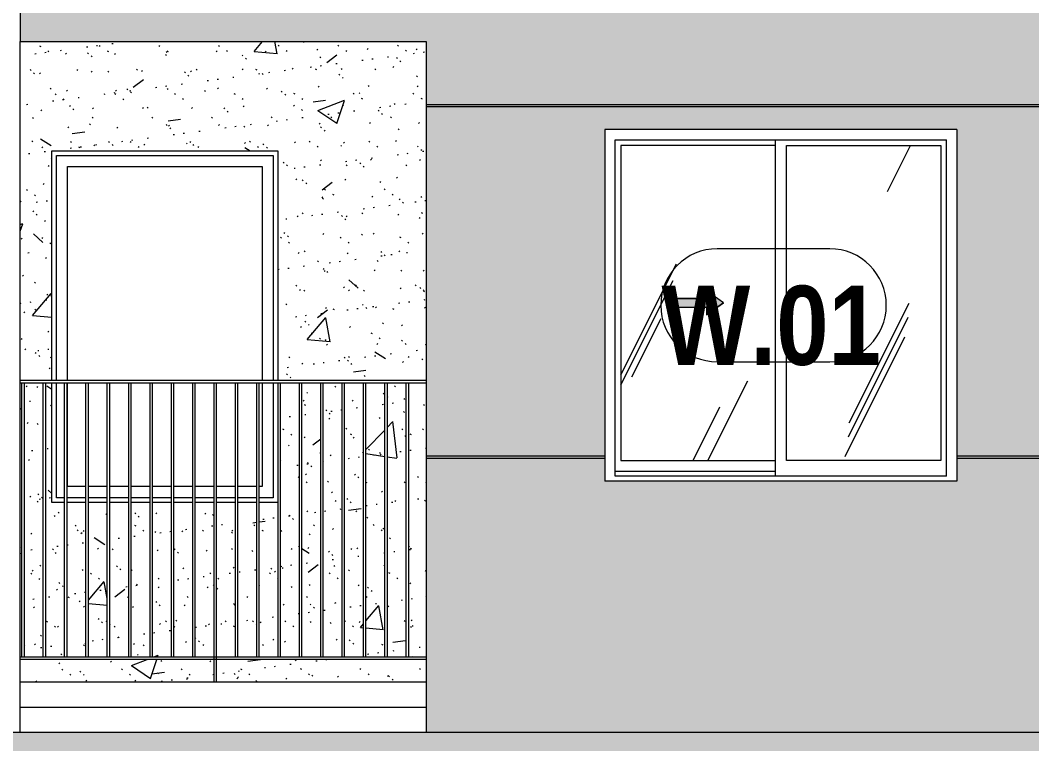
# Model space of a CAD drawing. Header units: millimetres. Extents: x 9199 to 175431, y -4466 to 35300.
# Drawn here: x 111376 to 115401, y 2154 to 5035 of the extents above; entities that cross this region are included whole.
import ezdxf

# ---------------------------------------------------------------- set-up
doc = ezdxf.new("R2010")
doc.units = ezdxf.units.MM
doc.linetypes.add('1 NÉT CALL OUT', pattern=[6, 3, -3])
doc.linetypes.add('Centre', pattern=[31.75, 6.35, -4.7625, 15.875, -4.7625])
for name, color, linetype, lineweight in [('0-2', 250, 'Continuous', 5), ('A-DETL-GENF', 92, 'Continuous', 9), ('A-DETL-GENF-1', 92, '1 NÉT CALL OUT', 9), ('A-FLOR-HRAL-1', 253, 'Continuous', 9), ('A-FLOR-LEVL-2', 51, 'Centre', 9), ('A-GLAZ', 151, 'Continuous', 9), ('A-GLAZ-1', 253, 'Continuous', 9), ('A-GLAZ-2', 7, 'Continuous', 9), ('A-GLAZ-3', 7, '1 NÉT CALL OUT', 9), ('A-GLAZ-IDEN', 152, 'Continuous', 9), ('A-WALL', 113, 'Continuous', 9), ('A-WALL-1', 7, 'Continuous', 9), ('A-WALL-PATT-1', 9, 'Continuous', 9), ('A-WALL-PATT-2', 111, 'Continuous', 5), ('I-WALL-1', 7, 'Continuous', 9), ('S-BEAM-1', 7, 'Continuous', 9), ('S-COLS-1', 7, 'Continuous', 9)]:
    doc.layers.add(name, color=color, linetype=linetype, lineweight=lineweight)
doc.styles.add('Arial_B_1', font='arialbd.ttf', dxfattribs={"width": 0.85, "height": 315})
pattern_1 = [(63.435, (-49765.3, 1304.34), (-0.001, 1524), [532.46, -2875.3]), (63.435, (-51289.3, 1304.34), (-0.001, 1524), [532.46, -2875.3]), (63.435, (-49035.8, 1598.8), (-0.001, 1524), [532.46, -2875.3]), (63.435, (-50559.8, 1598.8), (-0.001, 1524), [532.46, -2875.3]), (63.435, (-49146.2, 1494.84), (-0.001, 1524), [532.46, -2875.3]), (63.435, (-50670.2, 1494.84), (-0.001, 1524), [532.46, -2875.3]), (63.435, (-49258.75, 2090.1), (-0.001, 1524), [258.8, -3148.97]), (63.435, (-50782.75, 2090.1), (-0.001, 1524), [258.8, -3148.97]), (63.435, (-49332.36, 1997.95), (-0.001, 1524), [532.46, -2875.3]), (63.435, (-50856.36, 1997.95), (-0.001, 1524), [532.46, -2875.3]), (63.435, (-49319.4, 2064.1), (-0.001, 1524), [532.46, -2875.3]), (63.435, (-50843.4, 2064.1), (-0.001, 1524), [532.46, -2875.3]), (63.435, (-49934.2, 1773.94), (-0.001, 1524), [532.46, -2875.3]), (63.435, (-51458.2, 1773.94), (-0.001, 1524), [532.46, -2875.3]), (63.435, (-49921.24, 1851.9), (-0.001, 1524), [532.46, -2875.3]), (63.435, (-51445.24, 1851.9), (-0.001, 1524), [532.46, -2875.3]), (63.435, (-49917.74, 1908.1), (-0.001, 1524), [532.46, -2875.3]), (63.435, (-51441.74, 1908.1), (-0.001, 1524), [532.46, -2875.3])]

# ---------------------------------------------------------------- blocks, each defined once
blk = doc.blocks.new('NCV_TKTC_KET CAU_rvt-2-TKCS_MẶT ĐỨNG HƯỚNG TÂY')
at = {"layer": 'S-BEAM-1'}
blk.add_line((-69761.9, 2300), (-68146.9, 2300), dxfattribs=at)
at = {"layer": 'S-COLS-1'}
blk.add_line((-69761.9, 2200), (-69761.9, 4950), dxfattribs=at)
blk = doc.blocks.new('M_Fixed - 900 x 1400-553070-TKCS_MẶT ĐỨNG HƯỚNG TÂY')
at = {"layer": 'A-GLAZ-2'}
for p, q in [((-69617.9, 3600), (-69617.9, 4496)), ((-69617.9, 4496), (-68755.9, 4496)), ((-68755.9, 4496), (-68755.9, 3600)), ((-69573.9, 3600), (-69573.9, 4452)), ((-69573.9, 4452), (-68799.9, 4452)), ((-68799.9, 4452), (-68799.9, 3600)), ((-69617.9, 3134), (-69617.9, 3590)), ((-69573.9, 3178), (-69573.9, 3590)), ((-68799.9, 3590), (-68799.9, 3178)), ((-68755.9, 3590), (-68755.9, 3134)), ((-69500.5, 3178), (-69573.9, 3178)), ((-69415.6, 3178), (-69490.5, 3178)), ((-69330.7, 3178), (-69405.6, 3178)), ((-69245.7, 3178), (-69320.7, 3178)), ((-69160.8, 3178), (-69235.7, 3178)), ((-69075.8, 3178), (-69150.8, 3178)), ((-68990.9, 3178), (-69065.8, 3178)), ((-68906, 3178), (-68980.9, 3178)), ((-68821, 3178), (-68896, 3178)), ((-68799.9, 3178), (-68811, 3178)), ((-69585.5, 3134), (-69617.9, 3134)), ((-69500.5, 3134), (-69575.5, 3134)), ((-69415.6, 3134), (-69490.5, 3134)), ((-69330.7, 3134), (-69405.6, 3134)), ((-69245.7, 3134), (-69320.7, 3134)), ((-69160.8, 3134), (-69235.7, 3134)), ((-69075.8, 3134), (-69150.8, 3134)), ((-68990.9, 3134), (-69065.8, 3134)), ((-68906, 3134), (-68980.9, 3134)), ((-68821, 3134), (-68896, 3134)), ((-68755.9, 3134), (-68811, 3134))]:
    blk.add_line(p, q, dxfattribs=at)
blk = doc.blocks.new('Railing - 10mm-457212-TKCS_MẶT ĐỨNG HƯỚNG TÂY')
at = {"layer": 'A-FLOR-HRAL-1'}
for p, q in [((-68226.4, 2500), (-68226.4, 3590)), ((-68216.4, 2500), (-68216.4, 3590))]:
    blk.add_line(p, q, dxfattribs=at)
blk = doc.blocks.new('Railing - 50 x 10mm-850639-TKCS_MẶT ĐỨNG HƯỚNG TÂY')
at = {"layer": 'A-FLOR-HRAL-1'}
for p, q in [((-68990.9, 2400), (-68990.9, 3590)), ((-68980.9, 3590), (-68990.9, 3590)), ((-68980.9, 2400), (-68980.9, 3590))]:
    blk.add_line(p, q, dxfattribs=at)
blk = doc.blocks.new('Railing - Railing-850823-TKCS_MẶT ĐỨNG HƯỚNG TÂY')
at = {"layer": 'A-FLOR-HRAL-1'}
for p, q in [((-69761.9, 2500), (-68146.9, 2500)), ((-68146.9, 2490), (-69761.9, 2490))]:
    blk.add_line(p, q, dxfattribs=at)
for name, p in [('Railing - 10mm-457212-TKCS_MẶT ĐỨNG HƯỚNG TÂY', (-1528.9, 0)), ('Railing - 10mm-457212-TKCS_MẶT ĐỨNG HƯỚNG TÂY', (-1444, 0)), ('Railing - 10mm-457212-TKCS_MẶT ĐỨNG HƯỚNG TÂY', (-1359, 0)), ('Railing - 10mm-457212-TKCS_MẶT ĐỨNG HƯỚNG TÂY', (-1274.1, 0)), ('Railing - 10mm-457212-TKCS_MẶT ĐỨNG HƯỚNG TÂY', (-1189.2, 0)), ('Railing - 10mm-457212-TKCS_MẶT ĐỨNG HƯỚNG TÂY', (-1104.2, 0)), ('Railing - 10mm-457212-TKCS_MẶT ĐỨNG HƯỚNG TÂY', (-1019.3, 0)), ('Railing - 10mm-457212-TKCS_MẶT ĐỨNG HƯỚNG TÂY', (-934.3, 0)), ('Railing - 10mm-457212-TKCS_MẶT ĐỨNG HƯỚNG TÂY', (-849.4, 0)), ('Railing - 50 x 10mm-850639-TKCS_MẶT ĐỨNG HƯỚNG TÂY', (0, 0)), ('Railing - 10mm-457212-TKCS_MẶT ĐỨNG HƯỚNG TÂY', (-679.5, 0)), ('Railing - 10mm-457212-TKCS_MẶT ĐỨNG HƯỚNG TÂY', (-594.6, 0)), ('Railing - 10mm-457212-TKCS_MẶT ĐỨNG HƯỚNG TÂY', (-509.6, 0)), ('Railing - 10mm-457212-TKCS_MẶT ĐỨNG HƯỚNG TÂY', (-424.7, 0)), ('Railing - 10mm-457212-TKCS_MẶT ĐỨNG HƯỚNG TÂY', (-339.8, 0)), ('Railing - 10mm-457212-TKCS_MẶT ĐỨNG HƯỚNG TÂY', (-254.8, 0)), ('Railing - 10mm-457212-TKCS_MẶT ĐỨNG HƯỚNG TÂY', (-169.9, 0)), ('Railing - 10mm-457212-TKCS_MẶT ĐỨNG HƯỚNG TÂY', (-84.9, 0)), ('Railing - 10mm-457212-TKCS_MẶT ĐỨNG HƯỚNG TÂY', (0, 0))]:
    blk.add_blockref(name, p)
blk = doc.blocks.new('Top Rail Type - Top Rail_Internal_-850824-TKCS_MẶT ĐỨNG HƯỚNG TÂY')
at = {"layer": 'A-FLOR-HRAL-1'}
for p, q in [((-68146.9, 3600), (-69761.9, 3600)), ((-68146.9, 3590), (-69761.9, 3590))]:
    blk.add_line(p, q, dxfattribs=at)
blk = doc.blocks.new('NCV_TKTC_TANG 1_rvt-2-TKCS_MẶT ĐỨNG HƯỚNG TÂY')
at = {"layer": 'A-WALL-PATT-1'}
h = blk.add_hatch(dxfattribs=at)
h.set_pattern_fill('FP_19', color=256, style=0, pattern_type=2)
h.set_pattern_definition([(50, (-51555.6, 1200), (1093.104, -95.634), [114.3, -1257.3]), (355, (-51555.6, 1200), (-211.46, 1146.34), [91.44, -1005.84]), (100.451, (-51464.5, 1192), (881.656, 1050.7), [97.14, -1068.54]), (46.184, (-51555.6, 1504.8), (1626.47, -252.26), [171.45, -1885.95]), (96.636, (-51420, 1483.8), (1424.42, 1484.57), [145.71, -1602.81]), (351.184, (-51555.6, 1504.8), (1424.43, 1484.55), [137.16, -1508.76]), (21, (-51403.2, 1428.6), (909.686, -613.59), [114.3, -1257.3]), (326, (-51403.2, 1428.6), (370.81, 1105.13), [91.44, -1005.84]), (71.451, (-51327.4, 1377.5), (1280.503, 491.53), [97.14, -1068.54]), (37.5, (-51555.58, 1200), (18.531, 507.33), [50.292, -943.356, 50.292, -970.788, -1009.65]), (37.5, (-51555.58, 1200), (18.531, 507.33), [-2014.728, 50.292, -959.358]), (7.5, (-51555.6, 1200), (400.918, 601.084), [50.292, -531.876, 50.292, -920.496, -384.81]), (7.5, (-51555.6, 1200), (400.918, 601.084), [-1552.956, 50.292, -334.518]), (327.5, (-51895.43, 1200), (813.545, -34.374), [50.292, -330.708, 50.292, -1138.428, -1577.34]), (327.5, (-51895.43, 1200), (813.545, -34.374), [-1569.72, 50.29, -1527.05]), (317.5, (-52047.8, 1200), (888.775, 152.56), [50.292, -445.008, 50.292, -739.14, -1120.14]), (317.5, (-52047.8, 1200), (888.775, 152.56), [-1284.73, 50.29, -1069.85])])
h.paths.add_polyline_path([(-68146.9, 2400), (-68146.9, 2490), (-68980.9, 2490), (-68980.9, 2400), (-68186, 2400)])
h.paths.add_polyline_path([(-69761.9, 2400), (-68990.9, 2400), (-68990.9, 2490), (-69761.9, 2490)])
h.paths.add_polyline_path([(-69761.9, 2500), (-69755.4, 2500), (-69755.4, 3590), (-69761.9, 3590), (-69761.9, 3428.4)])
h.paths.add_polyline_path([(-69745.4, 2500), (-69670.4, 2500), (-69670.4, 3590), (-69745.4, 3590), (-69745.4, 2550.5)])
h.paths.add_polyline_path([(-69490.5, 2500), (-69415.6, 2500), (-69415.6, 3115), (-69490.5, 3115)])
h.paths.add_polyline_path([(-69500.5, 2500), (-69500.5, 3115), (-69575.5, 3115), (-69575.5, 2500)])
h.paths.add_polyline_path([(-69585.5, 2500), (-69585.5, 3115), (-69636.9, 3115), (-69636.9, 3590), (-69660.4, 3590), (-69660.4, 2500)])
h.paths.add_polyline_path([(-68146.9, 2500), (-68146.9, 3590), (-68216.4, 3590), (-68216.4, 2500), (-68212.1, 2500)])
h.paths.add_polyline_path([(-69150.8, 2500), (-69075.8, 2500), (-69075.8, 3115), (-69150.8, 3115), (-69150.8, 2762.3)])
h.paths.add_polyline_path([(-69235.7, 2500), (-69160.8, 2500), (-69160.8, 3115), (-69235.7, 3115), (-69235.7, 2689.9)])
h.paths.add_polyline_path([(-69245.7, 2500), (-69245.7, 3115), (-69320.7, 3115), (-69320.7, 2500)])
h.paths.add_polyline_path([(-69065.8, 2500), (-68990.9, 2500), (-68990.9, 3115), (-69065.8, 3115), (-69065.8, 2834.7)])
h.paths.add_polyline_path([(-68980.9, 2500), (-68906, 2500), (-68906, 3115), (-68980.9, 3115), (-68980.9, 2907.1)])
h.paths.add_polyline_path([(-68896, 2500), (-68821, 2500), (-68821, 3115), (-68896, 3115), (-68896, 2979.5)])
h.paths.add_polyline_path([(-68811, 2500), (-68736.1, 2500), (-68736.9, 3115), (-68811, 3115), (-68811, 3051.9)])
h.paths.add_polyline_path([(-68726.1, 2500), (-68651.1, 2500), (-68651.1, 3590), (-68726.1, 3590), (-68726.1, 3099.1)])
h.paths.add_polyline_path([(-68641.1, 2500), (-68566.2, 2500), (-68566.2, 3590), (-68641.1, 3590), (-68641.1, 2974.5)])
h.paths.add_polyline_path([(-68481.3, 2500), (-68481.3, 3590), (-68556.2, 3590), (-68556.2, 2500)])
h.paths.add_polyline_path([(-68471.3, 2500), (-68396.3, 2500), (-68396.3, 3590), (-68471.3, 3590), (-68471.3, 2725.5)])
h.paths.add_polyline_path([(-68386.3, 2500), (-68311.4, 2500), (-68311.4, 3590), (-68386.3, 3590), (-68386.3, 2600.9)])
h.paths.add_polyline_path([(-69330.7, 2500), (-69330.7, 3115), (-69405.6, 3115), (-69405.6, 2500)])
h.paths.add_polyline_path([(-68301.4, 2500), (-68226.4, 2500), (-68226.4, 3590), (-68301.4, 3590), (-68301.4, 2842.9)])
h.paths.add_polyline_path([(-69687.4, 3600), (-69636.9, 3600), (-69636.9, 4515), (-68736.9, 4515), (-68736.9, 3600), (-68146.9, 3600), (-68146.9, 4950), (-69761.9, 4950), (-69761.9, 3600)])
h = blk.add_hatch(dxfattribs=at)
h.set_pattern_fill('FP_20', color=256, style=0, pattern_type=2)
h.set_pattern_definition([(37.5, (-51555.58, 1200), (-4.7995, 146.8239), [5.029, -110.795, 5.029, -124.511, -123.825]), (37.5, (-51555.58, 1200), (-4.7995, 146.8239), [-245.364, 5.029, -118.796]), (7.5, (-51555.58, 1200), (134.8574, 215.0472), [5.029, -57.455, 5.029, -99.365, -40.005]), (7.5, (-51555.58, 1200), (134.8574, 215.0472), [-166.878, 5.029, -34.976]), (327.5, (-51649.3, 1200), (237.2978, 0.4316), [5.029, -33.071, 5.029, -132.131, -179.07]), (327.5, (-51649.3, 1200), (237.2978, 0.4316), [-175.26, 5.029, -174.041]), (317.5, (-51649.3, 1200), (229.067, 66.8792), [5.029, -14.021, 5.029, -84.887, -102.87]), (317.5, (-51649.3, 1200), (229.067, 66.8792), [-108.966, 5.029, -97.841])])
h.paths.add_polyline_path([(-68146.9, 2400), (-68146.9, 2490), (-68980.9, 2490), (-68980.9, 2400), (-68186, 2400)])
h.paths.add_polyline_path([(-69761.9, 2400), (-68990.9, 2400), (-68990.9, 2490), (-69761.9, 2490)])
h.paths.add_polyline_path([(-69761.9, 2500), (-69755.4, 2500), (-69755.4, 3590), (-69761.9, 3590), (-69761.9, 3428.4)])
h.paths.add_polyline_path([(-69745.4, 2500), (-69670.4, 2500), (-69670.4, 3590), (-69745.4, 3590), (-69745.4, 2550.5)])
h.paths.add_polyline_path([(-69490.5, 2500), (-69415.6, 2500), (-69415.6, 3115), (-69490.5, 3115)])
h.paths.add_polyline_path([(-69500.5, 2500), (-69500.5, 3115), (-69575.5, 3115), (-69575.5, 2500)])
h.paths.add_polyline_path([(-69585.5, 2500), (-69585.5, 3115), (-69636.9, 3115), (-69636.9, 3590), (-69660.4, 3590), (-69660.4, 2500)])
h.paths.add_polyline_path([(-68146.9, 2500), (-68146.9, 3590), (-68216.4, 3590), (-68216.4, 2500), (-68212.1, 2500)])
h.paths.add_polyline_path([(-69150.8, 2500), (-69075.8, 2500), (-69075.8, 3115), (-69150.8, 3115), (-69150.8, 2762.3)])
h.paths.add_polyline_path([(-69235.7, 2500), (-69160.8, 2500), (-69160.8, 3115), (-69235.7, 3115), (-69235.7, 2689.9)])
h.paths.add_polyline_path([(-69245.7, 2500), (-69245.7, 3115), (-69320.7, 3115), (-69320.7, 2500)])
h.paths.add_polyline_path([(-69065.8, 2500), (-68990.9, 2500), (-68990.9, 3115), (-69065.8, 3115), (-69065.8, 2834.7)])
h.paths.add_polyline_path([(-68980.9, 2500), (-68906, 2500), (-68906, 3115), (-68980.9, 3115), (-68980.9, 2907.1)])
h.paths.add_polyline_path([(-68896, 2500), (-68821, 2500), (-68821, 3115), (-68896, 3115), (-68896, 2979.5)])
h.paths.add_polyline_path([(-68811, 2500), (-68736.1, 2500), (-68736.9, 3115), (-68811, 3115), (-68811, 3051.9)])
h.paths.add_polyline_path([(-68726.1, 2500), (-68651.1, 2500), (-68651.1, 3590), (-68726.1, 3590), (-68726.1, 3099.1)])
h.paths.add_polyline_path([(-68641.1, 2500), (-68566.2, 2500), (-68566.2, 3590), (-68641.1, 3590), (-68641.1, 2974.5)])
h.paths.add_polyline_path([(-68481.3, 2500), (-68481.3, 3590), (-68556.2, 3590), (-68556.2, 2500)])
h.paths.add_polyline_path([(-68471.3, 2500), (-68396.3, 2500), (-68396.3, 3590), (-68471.3, 3590), (-68471.3, 2725.5)])
h.paths.add_polyline_path([(-68386.3, 2500), (-68311.4, 2500), (-68311.4, 3590), (-68386.3, 3590), (-68386.3, 2600.9)])
h.paths.add_polyline_path([(-69330.7, 2500), (-69330.7, 3115), (-69405.6, 3115), (-69405.6, 2500)])
h.paths.add_polyline_path([(-68301.4, 2500), (-68226.4, 2500), (-68226.4, 3590), (-68301.4, 3590), (-68301.4, 2842.9)])
h.paths.add_polyline_path([(-69687.4, 3600), (-69636.9, 3600), (-69636.9, 4515), (-68736.9, 4515), (-68736.9, 3600), (-68146.9, 3600), (-68146.9, 4950), (-69761.9, 4950), (-69761.9, 3600)])
at = {"layer": 'A-WALL-1'}
blk.add_line((-68146.9, 2400), (-69761.9, 2400), dxfattribs=at)
at = {"layer": 'I-WALL-1'}
for p, q in [((-69636.9, 3600), (-69636.9, 4515)), ((-69636.9, 4515), (-68736.9, 4515)), ((-68736.9, 4515), (-68736.9, 3600)), ((-69636.9, 3115), (-69636.9, 3590)), ((-68736.9, 3590), (-68736.9, 3115)), ((-69585.5, 3115), (-69636.9, 3115)), ((-69500.5, 3115), (-69575.5, 3115)), ((-69415.6, 3115), (-69490.5, 3115)), ((-69330.7, 3115), (-69405.6, 3115)), ((-69245.7, 3115), (-69320.7, 3115)), ((-69160.8, 3115), (-69235.7, 3115)), ((-69075.8, 3115), (-69150.8, 3115)), ((-68990.9, 3115), (-69065.8, 3115)), ((-68906, 3115), (-68980.9, 3115)), ((-68821, 3115), (-68896, 3115)), ((-68736.9, 3115), (-68811, 3115))]:
    blk.add_line(p, q, dxfattribs=at)
at = {"layer": 'A-FLOR-HRAL-1'}
for name in ['Top Rail Type - Top Rail_Internal_-850824-TKCS_MẶT ĐỨNG HƯỚNG TÂY', 'Railing - Railing-850823-TKCS_MẶT ĐỨNG HƯỚNG TÂY']:
    blk.add_blockref(name, (0, 0), dxfattribs=at)
at = {"layer": 'A-GLAZ-1'}
blk.add_blockref('M_Fixed - 900 x 1400-553070-TKCS_MẶT ĐỨNG HƯỚNG TÂY', (0, 0), dxfattribs=at)
blk = doc.blocks.new('1_FAMILY RVT - W01-WxH 1400x1400xmm-389822-TKCS_MẶT ĐỨNG HƯỚNG TÂY')
at = {"layer": 'A-DETL-GENF-1'}
blk.add_hatch(color=256, dxfattribs=at).paths.add_polyline_path([(-67030.8, 3862.1), (-66963.1, 3909.5), (-67030.8, 3957), (-67030.8, 3926.5), (-67166.3, 3926.5), (-67166.3, 3892.6), (-67030.8, 3892.6)])
at = {"layer": 'A-GLAZ'}
h = blk.add_hatch(dxfattribs=at)
h.set_pattern_fill('FP_18', color=256, style=0, pattern_type=2)
h.set_pattern_definition(pattern_1)
h.paths.add_polyline_path([(-66757.5, 3282.6), (-66757.5, 4536.5), (-67371.8, 4536.5), (-67371.8, 3282.6)])
h.paths.add_polyline_path([(-67030.8, 3862.1), (-67030.8, 3892.6), (-67166.3, 3892.6), (-67166.3, 3926.5), (-67030.8, 3926.5), (-67030.8, 3957), (-66963.1, 3909.5), (-66987.3, 3892.6)])
h = blk.add_hatch(dxfattribs=at)
h.set_pattern_fill('FP_18', color=256, style=0, pattern_type=2)
h.set_pattern_definition(pattern_1)
h.paths.add_polyline_path([(-66713.1, 3282.6), (-66098.8, 3282.6), (-66098.8, 4536.5), (-66713.1, 4536.5), (-66713.1, 3428.4)])
at = {"layer": 'A-DETL-GENF'}
for p, q in [((-67030.8, 3957), (-67030.8, 3926.5)), ((-66963.1, 3909.5), (-67030.8, 3957)), ((-66963.1, 3909.5), (-67030.8, 3957)), ((-67030.8, 3957), (-67030.8, 3926.5)), ((-67166.3, 3926.5), (-67166.3, 3892.6)), ((-67166.3, 3926.5), (-67030.8, 3926.5)), ((-67030.8, 3926.5), (-67166.3, 3926.5)), ((-67166.3, 3926.5), (-67166.3, 3892.6)), ((-66963.1, 3909.5), (-67030.8, 3862.1)), ((-67030.8, 3862.1), (-66963.1, 3909.5)), ((-67166.3, 3892.6), (-67030.8, 3892.6)), ((-67166.3, 3892.6), (-67030.8, 3892.6)), ((-67030.8, 3892.6), (-67030.8, 3862.1)), ((-67030.8, 3892.6), (-67030.8, 3862.1))]:
    blk.add_line(p, q, dxfattribs=at)
at = {"layer": 'A-GLAZ'}
for p, q in [((-66035.3, 4600), (-67435.3, 4600)), ((-67435.3, 4600), (-67435.3, 3200)), ((-66035.3, 4600), (-66035.3, 3200)), ((-67394.4, 4559.1), (-66076.2, 4559.1)), ((-67394.4, 3219.1), (-67394.4, 4559.1)), ((-66757.5, 4559.1), (-66757.5, 3219.1)), ((-66076.2, 3219.1), (-66076.2, 4559.1)), ((-67371.8, 4536.5), (-67371.8, 3282.6)), ((-66757.5, 4536.5), (-67371.8, 4536.5)), ((-66713.1, 3282.6), (-66713.1, 4536.5)), ((-66713.1, 4536.5), (-66098.8, 4536.5)), ((-66098.8, 4536.5), (-66098.8, 3282.6)), ((-67371.8, 3282.6), (-66757.5, 3282.6)), ((-66098.8, 3282.6), (-66713.1, 3282.6)), ((-66757.5, 3238.1), (-67394.4, 3238.1)), ((-66757.5, 3238.1), (-67394.4, 3238.1)), ((-66035.3, 3200), (-67435.3, 3200)), ((-66076.2, 3219.1), (-67394.4, 3219.1))]:
    blk.add_line(p, q, dxfattribs=at)
blk = doc.blocks.new('SSA-WINDOW TAG - 10-2062020-TKCS_MẶT ĐỨNG HƯỚNG TÂY')
at = {"layer": 'A-GLAZ-IDEN'}
for p, q in [((-74740.8, 10925), (-75188.4, 10925)), ((-75188.4, 10475), (-74740.8, 10475))]:
    blk.add_line(p, q, dxfattribs=at)
for centre, start, end in [((-75188.4, 10700), 90, 270), ((-74740.8, 10700), 270, 90)]:
    blk.add_arc(centre, 225, start, end, dxfattribs=at)

msp = doc.modelspace()

# ---------------------------------------------------------------- hatches: boundary and pattern name
at = {"layer": 'A-WALL-PATT-2'}
for points in [[(112991.2, 4950), (113001.2, 4950), (113001.2, 5600), (111376.2, 5600), (111376.2, 4950)], [(115192.8, 4690), (116097.3, 4690), (116097.3, 4700), (112991.2, 4700), (112991.2, 4690), (115102.9, 4690)], [(112991.2, 3290), (113702.9, 3290), (113702.9, 3300), (112991.2, 3300)], [(115192.8, 3290), (116097.3, 3290), (116097.3, 3300), (115102.9, 3300), (115102.9, 3290)]]:
    msp.add_hatch(color=256, dxfattribs=at).paths.add_polyline_path(points)
h = msp.add_hatch(color=256, dxfattribs=at)
h.paths.add_polyline_path([(112991.2, 2200), (116097.3, 2200), (116097.3, 3290), (115102.9, 3290), (115102.9, 3200), (113702.9, 3200), (113702.9, 3290), (112991.2, 3290), (112991.2, 2332.4)])
h.paths.add_polyline_path([(115192.8, 3300), (116097.3, 3300), (116097.3, 4690), (112991.2, 4690), (112991.2, 3300), (113702.9, 3300), (113702.9, 4600), (115102.9, 4600), (115102.9, 3300)])
h.paths.add_polyline_path([(113076.4, 4700), (116097.3, 4700), (116097.3, 5600), (113001.2, 5600), (113001.2, 4950), (112991.2, 4950), (112991.2, 4700)])
h = msp.add_hatch(color=256, dxfattribs=at)
h.paths.add_polyline_path([(107897.9, 600), (108101.3, 600), (108101.3, 1490), (107897.9, 1490), (107897.9, 688.4)])
h.paths.add_polyline_path([(111026.2, 600), (111376.4, 600), (111376.4, 1490), (111026.2, 1490), (111026.2, 688.4)])
h.paths.add_polyline_path([(111026.2, 1500), (111376.4, 1500), (111376.4, 1550), (116104.9, 1550), (116104.9, 2200), (107897.9, 2200), (107897.9, 1500), (108101.3, 1500), (108101.3, 1550), (111026.2, 1550)])

# ---------------------------------------------------------------- linework, layer by layer
at = {"layer": 'A-FLOR-LEVL-2'}
msp.add_line((96540.4, 2200), (171939.1, 2200), dxfattribs=at)
at = {"layer": 'A-WALL'}
for p, q in [((111376.2, 5600), (111376.2, 4950)), ((111376.2, 4950), (112991.2, 4950)), ((112991.2, 4950), (112991.2, 2200)), ((112991.2, 4700), (116097.3, 4700)), ((116097.3, 4690), (112991.2, 4690)), ((112991.2, 3300), (113702.9, 3300)), ((113702.9, 3290), (112991.2, 3290)), ((115102.9, 3300), (116097.3, 3300)), ((116097.3, 3290), (115102.9, 3290)), ((107897.9, 2200), (144100.8, 2200))]:
    msp.add_line(p, q, dxfattribs=at)

# ---------------------------------------------------------------- block references
at = {"layer": '0-2'}
for name in ['NCV_TKTC_KET CAU_rvt-2-TKCS_MẶT ĐỨNG HƯỚNG TÂY', 'NCV_TKTC_TANG 1_rvt-2-TKCS_MẶT ĐỨNG HƯỚNG TÂY']:
    msp.add_blockref(name, (181138.2, 0), dxfattribs=at)
at = {"layer": 'A-GLAZ-3'}
msp.add_blockref('1_FAMILY RVT - W01-WxH 1400x1400xmm-389822-TKCS_MẶT ĐỨNG HƯỚNG TÂY', (181138.2, 0), dxfattribs=at)
at = {"layer": 'A-GLAZ-IDEN'}
msp.add_blockref('SSA-WINDOW TAG - 10-2062020-TKCS_MẶT ĐỨNG HƯỚNG TÂY', (189338.2, -6800), dxfattribs=at)

# ---------------------------------------------------------------- texts
at = {"layer": 'A-GLAZ-IDEN', "insert": (114364.2, 3818.1), "char_height": 315, "width": 902.7, "attachment_point": 5, "line_spacing_factor": 0.936439, "style": 'Arial_B_1'}
msp.add_mtext('\\pt6.3756,12.7512,19.12365,25.49925,31.87485,38.25045,44.62605,50.9985,57.3741,63.7497,70.1253,76.5009,82.8765,89.24895,95.62455,102.00015,108.37575,114.75135,121.1238,127.4994,133.875,140.2506,146.6262,152.99865,159.37425,165.74985,172.12545,178.50105,184.8735,191.2491,197.6247,204.0003;W.01', dxfattribs=at)

doc.saveas('drawing.dxf')
